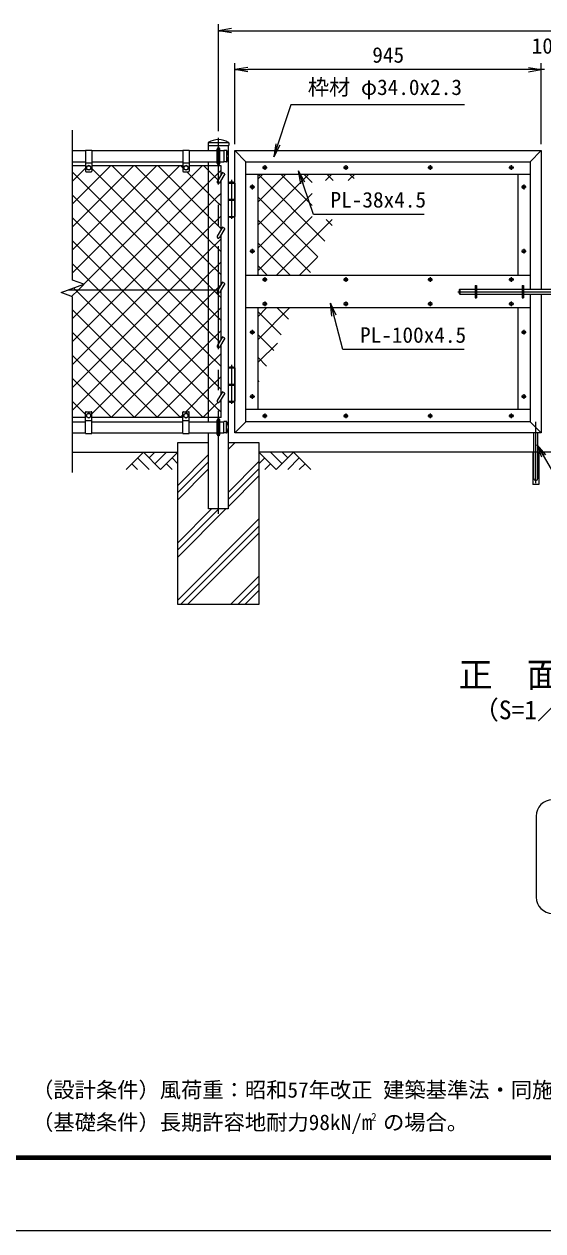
# Model space of a CAD drawing. Units: millimetres, scale not verified. Extents: x -4200 to 4200, y -2970 to 2970.
# Drawn here: x -357 to 1242, y -2970 to 752 of the extents above; entities that cross this region are included whole.
import ezdxf
from ezdxf.enums import TextEntityAlignment as Align

# ---------------------------------------------------------------- set-up
doc = ezdxf.new("R2010")
doc.units = ezdxf.units.MM
doc.header["$LTSCALE"] = 10
doc.linetypes.add('USER1', pattern=[50.8, 31.75, -6.35, 6.35, -6.35])
for name, color, linetype, lineweight in [('0-0_D-STR1', 1, 'Continuous', 25), ('0-1_D-DCR-HCH', 7, 'Continuous', 13), ('0-2_D-STR3', 3, 'Continuous', 13), ('0-3_D-BMK', 2, 'USER1', 13), ('0-4_D-STR4', 7, 'Continuous', 25), ('0-5_D-BGD', 7, 'Continuous', 25), ('0-6_D-STR-TXT', 7, 'Continuous', 13), ('0-7_D-STR-DIM', 7, 'Continuous', 13), ('0-A_D-STR2', 7, 'Continuous', 13), ('0-B_D-TTL-TXT', 7, 'Continuous', 25), ('0-C_D-TTL', 7, 'Continuous', 25)]:
    doc.layers.add(name, color=color, linetype=linetype, lineweight=lineweight)
doc.layers.add('0-8_0', color=7, linetype='Continuous')
doc.styles.add('ＭＳ ゴシック', font='')
doc.styles.get('ＭＳ ゴシック').set_extended_font_data('MS Gothic')

# ---------------------------------------------------------------- blocks, each defined once
blk = doc.blocks.new('_Open')
at = {"layer": '0-8_0'}
blk.add_line((-10, 1.667), (0, 0), dxfattribs=at)
blk.add_lwpolyline([(-10, -1.667), (0, 0), (-10, 0)], dxfattribs=at)

msp = doc.modelspace()

# ---------------------------------------------------------------- linework, layer by layer
at = {"layer": '0-0_D-STR1'}
for p, q in [((210.21, 385.65), (210.21, 377.59)), ((210.21, 377.59), (274.41, 377.59)), ((210.55, 386.59), (274.08, 386.59)), ((212.06, 361.59), (212.06, 377.59)), ((274.41, 385.65), (274.41, 377.59)), ((-207.69, 361.59), (-167.69, 361.59)), ((-147.69, 361.59), (132.31, 361.59)), ((152.31, 361.59), (238.31, 361.59)), ((246.31, 361.59), (259.31, 361.59)), ((267.64, 362.09), (259.31, 362.09)), ((259.31, 362.09), (259.31, 327.09)), ((267.31, 362.09), (267.31, 327.09)), ((292.56, -508.41), (292.56, 361.59)), ((292.56, 361.59), (1237.56, 361.59)), ((292.56, 361.59), (326.56, 327.59)), ((1237.56, 361.59), (1203.56, 327.59)), ((1237.56, 361.59), (1237.56, -65.41)), ((-207.69, 327.59), (-167.69, 327.59)), ((-147.69, 327.59), (132.31, 327.59)), ((152.31, 327.59), (238.31, 327.59)), ((212.06, -474.41), (212.06, 327.59)), ((246.31, 327.59), (259.31, 327.59)), ((267.64, 327.09), (259.31, 327.09)), ((326.56, -474.41), (326.56, 327.59)), ((326.56, 327.59), (1203.56, 327.59)), ((1203.56, 327.59), (1203.56, -65.41)), ((326.56, 289.59), (1203.56, 289.59)), ((364.56, -23.41), (364.56, 289.59)), ((1165.56, 289.59), (1165.56, -23.41)), ((1203.56, -23.41), (326.56, -23.41)), ((1203.56, -81.41), (1203.56, -474.41)), ((1237.56, -81.41), (1237.56, -508.41)), ((1203.56, -123.41), (326.56, -123.41)), ((364.56, -436.41), (364.56, -123.41)), ((1165.56, -123.41), (1165.56, -436.41)), ((1203.56, -436.41), (326.56, -436.41)), ((-207.69, -474.41), (-167.69, -474.41)), ((-147.69, -474.41), (132.31, -474.41)), ((152.31, -474.41), (238.31, -474.41)), ((246.31, -474.41), (259.31, -474.41)), ((267.64, -473.91), (259.31, -473.91)), ((259.31, -508.91), (259.31, -473.91)), ((267.31, -508.91), (267.31, -473.91)), ((326.56, -474.41), (292.56, -508.41)), ((1203.56, -474.41), (326.56, -474.41)), ((1203.56, -474.41), (1237.56, -508.41)), ((-207.69, -508.41), (-167.69, -508.41)), ((-147.69, -508.41), (132.31, -508.41)), ((152.31, -508.41), (238.31, -508.41)), ((246.31, -508.41), (259.31, -508.41)), ((267.64, -508.91), (259.31, -508.91)), ((1237.56, -508.41), (292.56, -508.41))]:
    msp.add_line(p, q, dxfattribs=at)
msp.add_lwpolyline([(272.56, 377.59), (272.56, -743.41), (212.06, -743.41), (212.06, -508.41)], dxfattribs=at)
for centre, radius, start, end in [((211.71, 385.65), 1.5, 120.85073, 180), ((242.31, 334.42), 61.17, 59.14927, 120.85073), ((272.91, 385.65), 1.5, 0, 59.14927), ((267.64, 361.09), 1, 32.29827, 90), ((237.09, 344.59), 35.72, 331.52136, 28.47864), ((267.64, 328.09), 1, 270, 327.70173), ((267.64, -474.91), 1, 32.29827, 90), ((237.09, -491.41), 35.72, 331.52136, 28.47864), ((267.64, -507.91), 1, 270, 327.70173)]:
    msp.add_arc(centre, radius, start, end, dxfattribs=at)
at = {"layer": '0-1_D-DCR-HCH'}
for p, q in [((272.56, -559.62), (293.78, -538.41)), ((10.89, -568.41), (-42.32, -621.62)), ((-6.85, -586.14), (28.79, -621.62)), ((10.89, -568.41), (64.1, -621.62)), ((28.53, -586.24), (46.36, -568.41)), ((46.36, -603.88), (81.84, -568.41)), ((64.1, -621.62), (117.31, -568.41)), ((99.57, -586.14), (117.31, -603.8)), ((117.31, -670.68), (212.06, -575.93)), ((420.52, -621.62), (367.31, -568.41)), ((385.05, -586.14), (367.31, -603.8)), ((438.26, -603.88), (402.79, -568.41)), ((473.74, -568.41), (420.52, -621.62)), ((456, -586.14), (438.26, -568.41)), ((491.47, -586.14), (455.84, -621.62)), ((473.74, -568.41), (526.95, -621.62)), ((-24.59, -603.88), (-6.77, -621.62)), ((81.84, -603.88), (99.66, -621.62)), ((117.31, -692.77), (212.06, -598.02)), ((117.31, -714.87), (212.06, -620.12)), ((272.56, -692.2), (367.31, -597.45)), ((272.56, -714.3), (367.31, -619.55)), ((402.79, -603.88), (384.97, -621.62)), ((509.21, -603.88), (491.39, -621.62)), ((272.56, -736.4), (367.31, -641.65)), ((117.31, -891.65), (265.55, -743.41)), ((117.31, -869.55), (243.46, -743.41)), ((117.31, -847.45), (221.36, -743.41)), ((117.31, -1024.23), (367.31, -774.23)), ((125.23, -1038.41), (367.31, -796.33)), ((147.33, -1038.41), (367.31, -818.42)), ((279.91, -1038.41), (367.31, -951.01)), ((302.01, -1038.41), (367.31, -973.1)), ((324.11, -1038.41), (367.31, -995.2))]:
    msp.add_line(p, q, dxfattribs=at)
at = {"layer": '0-2_D-STR3'}
for p, q in [((-167.69, 363.59), (-167.69, 298.59)), ((-167.69, 363.59), (-147.69, 363.59)), ((-147.69, 363.59), (-147.69, 298.59)), ((132.31, 363.59), (132.31, 298.59)), ((132.31, 363.59), (152.31, 363.59)), ((152.31, 363.59), (152.31, 298.59)), ((238.31, 322.59), (238.31, 366.59)), ((246.31, 322.59), (246.31, 366.59)), ((-167.69, 314.59), (-207.69, 314.59)), ((-167.69, 323.59), (-147.69, 323.59)), ((-157.69, 316.09), (-164.19, 312.34)), ((-164.19, 312.34), (-164.19, 304.85)), ((-151.19, 312.34), (-157.69, 316.09)), ((-151.19, 312.34), (-151.19, 304.85)), ((132.31, 314.59), (-147.69, 314.59)), ((132.31, 323.59), (152.31, 323.59)), ((142.31, 316.09), (135.81, 312.34)), ((135.81, 312.34), (135.81, 304.85)), ((148.81, 312.34), (142.31, 316.09)), ((148.81, 312.34), (148.81, 304.85)), ((250.31, 314.59), (152.31, 314.59)), ((250.31, 286.45), (250.31, 314.59)), ((-165.69, 296.59), (-149.69, 296.59)), ((134.31, 296.59), (150.31, 296.59)), ((254.78, 294.18), (238.85, 266.59)), ((261.7, 290.18), (245.78, 262.59)), ((250.31, 117.45), (250.31, 270.45)), ((261.7, 290.18), (254.78, 294.18)), ((272.56, 261.59), (292.56, 261.59)), ((272.56, 261.59), (272.56, 158.59)), ((273.06, 263.09), (273.06, 261.59)), ((292.06, 263.09), (273.06, 263.09)), ((292.06, 263.09), (292.06, 261.59)), ((292.56, 261.59), (292.56, 158.59)), ((272.56, 211.59), (292.56, 211.59)), ((272.56, 208.59), (292.56, 208.59)), ((272.56, 158.59), (292.56, 158.59)), ((273.06, 158.59), (273.06, 157.09)), ((273.06, 157.09), (292.06, 157.09)), ((292.06, 158.59), (292.06, 157.09)), ((254.78, 125.18), (238.85, 97.59)), ((261.7, 121.18), (245.78, 93.59)), ((261.7, 121.18), (254.78, 125.18)), ((250.31, -51.55), (250.31, 101.45)), ((-218.68, -67.41), (241.16, -67.41)), ((254.78, -43.82), (238.85, -71.41)), ((261.7, -47.82), (245.78, -75.41)), ((250.31, -220.55), (250.31, -67.55)), ((261.7, -47.82), (254.78, -43.82)), ((984.06, -67.41), (986.06, -65.41)), ((984.06, -67.41), (984.06, -79.41)), ((986.06, -65.41), (1033.56, -65.41)), ((986.06, -65.41), (986.06, -81.41)), ((1033.56, -54.41), (1038.06, -54.41)), ((1033.56, -54.41), (1033.56, -92.41)), ((1038.06, -54.41), (1038.06, -92.41)), ((1038.06, -65.41), (1178.56, -65.41)), ((1178.56, -54.41), (1178.56, -92.41)), ((1178.56, -54.41), (1183.06, -54.41)), ((1183.06, -54.41), (1183.06, -92.41)), ((1183.06, -65.41), (1301.06, -65.41)), ((984.06, -79.41), (986.06, -81.41)), ((986.06, -81.41), (1033.56, -81.41)), ((1033.56, -92.41), (1038.06, -92.41)), ((1038.06, -81.41), (1178.56, -81.41)), ((1178.56, -92.41), (1183.06, -92.41)), ((1183.06, -81.41), (1301.06, -81.41)), ((254.78, -212.82), (238.85, -240.41)), ((261.7, -216.82), (245.78, -244.41)), ((261.7, -216.82), (254.78, -212.82)), ((250.31, -389.55), (250.31, -236.55)), ((272.56, -308.41), (292.56, -308.41)), ((272.56, -308.41), (272.56, -411.41)), ((273.06, -306.91), (273.06, -308.41)), ((292.06, -306.91), (273.06, -306.91)), ((292.06, -306.91), (292.06, -308.41)), ((292.56, -308.41), (292.56, -411.41)), ((272.56, -358.41), (292.56, -358.41)), ((272.56, -361.41), (292.56, -361.41)), ((254.78, -381.82), (238.85, -409.41)), ((261.7, -385.82), (245.78, -413.41)), ((250.31, -461.41), (250.31, -405.55)), ((261.7, -385.82), (254.78, -381.82)), ((-167.69, -510.41), (-167.69, -445.41)), ((-165.69, -443.41), (-149.69, -443.41)), ((-147.69, -510.41), (-147.69, -445.41)), ((132.31, -510.41), (132.31, -445.41)), ((134.31, -443.41), (150.31, -443.41)), ((152.31, -510.41), (152.31, -445.41)), ((272.56, -411.41), (292.56, -411.41)), ((273.06, -411.41), (273.06, -412.91)), ((273.06, -412.91), (292.06, -412.91)), ((292.06, -411.41), (292.06, -412.91)), ((-167.69, -461.41), (-207.69, -461.41)), ((-167.69, -470.41), (-147.69, -470.41)), ((-164.19, -459.15), (-164.19, -451.66)), ((-157.69, -462.91), (-164.19, -459.15)), ((-151.19, -459.15), (-157.69, -462.91)), ((-151.19, -459.15), (-151.19, -451.66)), ((132.31, -461.41), (-147.69, -461.41)), ((132.31, -470.41), (152.31, -470.41)), ((135.81, -459.15), (135.81, -451.66)), ((142.31, -462.91), (135.81, -459.15)), ((148.81, -459.15), (142.31, -462.91)), ((148.81, -459.15), (148.81, -451.66)), ((250.31, -461.41), (152.31, -461.41)), ((238.31, -513.41), (238.31, -469.41)), ((246.31, -513.41), (246.31, -469.41)), ((-167.69, -510.41), (-147.69, -510.41)), ((132.31, -510.41), (152.31, -510.41)), ((1214.06, -649.91), (1214.06, -508.41)), ((1227.06, -649.91), (1227.06, -508.41)), ((1211.01, -568.41), (1211.01, -668.41)), ((1230.11, -568.41), (1230.11, -668.41)), ((1230.11, -668.41), (1211.01, -668.41)), ((1218.56, -654.41), (1222.56, -654.41))]:
    msp.add_line(p, q, dxfattribs=at)
for points in [[(-151.19, 304.85), (-157.69, 301.09), (-164.19, 304.85)], [(148.81, 304.85), (142.31, 301.09), (135.81, 304.85)], [(-151.19, -451.66), (-157.69, -447.91), (-164.19, -451.66)], [(148.81, -451.66), (142.31, -447.91), (135.81, -451.66)]]:
    msp.add_lwpolyline(points, dxfattribs=at)
for centre, radius in [((-157.69, 308.59), 6.49), ((142.31, 308.59), 6.49), ((385.06, 309.59), 5.25), ((635.06, 309.59), 5.25), ((895.06, 309.59), 5.25), ((1145.06, 309.59), 5.25), ((346.56, 249.59), 5.25), ((1183.56, 249.59), 5.25), ((346.56, 51.59), 5.25), ((1183.56, 51.59), 5.25), ((385.06, -35.91), 5.25), ((635.06, -35.91), 5.25), ((895.06, -35.91), 5.25), ((1145.06, -35.91), 5.25), ((385.06, -110.91), 5.25), ((635.06, -110.91), 5.25), ((895.06, -110.91), 5.25), ((1145.06, -110.91), 5.25), ((346.56, -198.41), 5.25), ((1183.56, -198.41), 5.25), ((346.56, -396.41), 5.25), ((1183.56, -396.41), 5.25), ((-157.69, -455.41), 6.49), ((142.31, -455.41), 6.49), ((385.06, -456.41), 5.25), ((635.06, -456.41), 5.25), ((895.06, -456.41), 5.25), ((1145.06, -456.41), 5.25)]:
    msp.add_circle(centre, radius, dxfattribs=at)
for centre, radius, start, end in [((242.31, 366.59), 4, 0, 180), ((-165.69, 298.59), 2, 180, 270), ((-149.69, 298.59), 2, 270, 0), ((134.31, 298.59), 2, 180, 270), ((150.31, 298.59), 2, 270, 0), ((242.31, 322.59), 4, 180, 0), ((242.31, 264.59), 4, 150, 330), ((282.56, 233.76), 30.83, 72.05475, 107.94525), ((282.56, 186.43), 30.83, 252.05475, 287.94525), ((242.31, 95.59), 4, 150, 330), ((242.31, -73.41), 4, 150, 330), ((242.31, -242.41), 4, 150, 330), ((282.56, -336.24), 30.83, 72.05475, 107.94525), ((-165.69, -445.41), 2, 90, 180), ((-149.69, -445.41), 2, 0, 90), ((134.31, -445.41), 2, 90, 180), ((150.31, -445.41), 2, 0, 90), ((242.31, -411.41), 4, 150, 330), ((282.56, -383.57), 30.83, 252.05475, 287.94525), ((242.31, -469.41), 4, 0, 180), ((242.31, -513.41), 4, 180, 0), ((1218.56, -649.91), 4.5, 180, 270), ((1222.56, -649.91), 4.5, 270, 0)]:
    msp.add_arc(centre, radius, start, end, dxfattribs=at)
at = {"layer": '0-3_D-BMK'}
for p, q in [((242.31, -758.41), (242.31, 401.59)), ((377.62, 309.59), (392.5, 309.59)), ((385.06, 317.03), (385.06, 302.15)), ((627.62, 309.59), (642.5, 309.59)), ((635.06, 317.03), (635.06, 302.15)), ((887.62, 309.59), (902.5, 309.59)), ((895.06, 317.03), (895.06, 302.15)), ((1137.62, 309.59), (1152.5, 309.59)), ((1145.06, 317.03), (1145.06, 302.15)), ((282.56, 271.3), (282.56, 150.87)), ((339.12, 249.59), (354, 249.59)), ((346.56, 257.03), (346.56, 242.15)), ((1176.12, 249.59), (1191, 249.59)), ((1183.56, 257.03), (1183.56, 242.15)), ((339.12, 51.59), (354, 51.59)), ((346.56, 59.03), (346.56, 44.15)), ((1176.12, 51.59), (1191, 51.59)), ((1183.56, 59.03), (1183.56, 44.15)), ((377.62, -35.91), (392.5, -35.91)), ((385.06, -28.47), (385.06, -43.35)), ((627.62, -35.91), (642.5, -35.91)), ((635.06, -28.47), (635.06, -43.35)), ((887.62, -35.91), (902.5, -35.91)), ((895.06, -28.47), (895.06, -43.35)), ((1137.62, -35.91), (1152.5, -35.91)), ((1145.06, -28.47), (1145.06, -43.35)), ((979.96, -73.41), (1560.06, -73.41)), ((377.62, -110.91), (392.5, -110.91)), ((385.06, -103.47), (385.06, -118.35)), ((627.62, -110.91), (642.5, -110.91)), ((635.06, -103.47), (635.06, -118.35)), ((887.62, -110.91), (902.5, -110.91)), ((895.06, -103.47), (895.06, -118.35)), ((1137.62, -110.91), (1152.5, -110.91)), ((1145.06, -103.47), (1145.06, -118.35)), ((339.12, -198.41), (354, -198.41)), ((346.56, -190.97), (346.56, -205.85)), ((1176.12, -198.41), (1191, -198.41)), ((1183.56, -190.97), (1183.56, -205.85)), ((282.56, -298.7), (282.56, -419.13)), ((339.12, -396.41), (354, -396.41)), ((346.56, -388.97), (346.56, -403.85)), ((1176.12, -396.41), (1191, -396.41)), ((1183.56, -388.97), (1183.56, -403.85)), ((377.62, -456.41), (392.5, -456.41)), ((385.06, -448.97), (385.06, -463.85)), ((627.62, -456.41), (642.5, -456.41)), ((635.06, -448.97), (635.06, -463.85)), ((887.62, -456.41), (902.5, -456.41)), ((895.06, -448.97), (895.06, -463.85)), ((1137.62, -456.41), (1152.5, -456.41)), ((1145.06, -448.97), (1145.06, -463.85)), ((1220.56, -664.32), (1220.56, -474.32))]:
    msp.add_line(p, q, dxfattribs=at)
at = {"layer": '0-4_D-STR4'}
msp.add_line((117.31, -538.41), (212.06, -538.41), dxfattribs=at)
msp.add_lwpolyline([(272.56, -538.41), (367.31, -538.41), (367.31, -1038.41), (117.31, -1038.41), (117.31, -538.41)], dxfattribs=at)
at = {"layer": '0-5_D-BGD'}
for p, q in [((-207.69, -568.41), (117.31, -568.41)), ((2117.31, -568.41), (367.31, -568.41))]:
    msp.add_line(p, q, dxfattribs=at)
at = {"layer": '0-6_D-STR-TXT'}
for points in [[(1001.1, 502.66), (465.15, 502.66), (413.29, 344.38)], [(876.39, 164.95), (535.37, 164.95), (489.81, 297.74)], [(999.75, -252.12), (626.24, -252.12), (588.63, -110.26)], [(1564.24, -709.39), (1319.92, -709.39), (1226.25, -547.15)]]:
    msp.add_lwpolyline(points, dxfattribs=at)
at = {"layer": '0-7_D-STR-DIM'}
for p, q in [((242.31, 421.59), (242.31, 751.59)), ((282.31, 731.59), (2202.31, 731.59)), ((292.56, 381.59), (292.56, 631.59)), ((1197.56, 611.59), (332.56, 611.59)), ((1197.56, 611.59), (1157.56, 611.59)), ((1237.56, 381.59), (1237.56, 631.59)), ((1237.56, 381.59), (1237.56, 631.59)), ((1247.06, 611.59), (1237.56, 611.59)), ((-207.69, -37.75), (-207.69, 424.59)), ((-242.93, -76.23), (-172.45, -50.58)), ((-172.45, -50.58), (-207.69, -37.75)), ((-207.69, -89.06), (-242.93, -76.23)), ((-207.69, -631.41), (-207.69, -89.06))]:
    msp.add_line(p, q, dxfattribs=at)
at = {"layer": '0-A_D-STR2'}
for p, q in [((-207.69, 197.26), (-90.36, 314.59)), ((-207.69, 126.55), (-19.65, 314.59)), ((-207.69, 55.84), (51.06, 314.59)), ((-207.69, -14.87), (121.77, 314.59)), ((-207.69, 267.97), (-167.69, 307.97)), ((-172.63, -50.52), (192.49, 314.59)), ((212.06, 17.11), (-85.42, 314.59)), ((212.06, 87.82), (-14.71, 314.59)), ((132.31, 308.99), (126.71, 314.59)), ((250.31, 261.7), (247.11, 264.9)), ((364.56, 274.54), (379.62, 289.59)), ((364.56, 203.83), (450.33, 289.59)), ((364.56, 133.12), (521.04, 289.59)), ((570.68, 82.75), (364.56, 288.87)), ((531.52, 192.63), (434.55, 289.59)), ((531.52, 263.34), (505.26, 289.59)), ((571.88, 269.72), (591.75, 289.59)), ((595.84, 269.72), (575.97, 289.59)), ((642.59, 269.72), (662.46, 289.59)), ((660.63, 275.65), (646.68, 289.59)), ((242.31, 223), (250.31, 231)), ((364.56, 62.41), (531.52, 229.36)), ((-48.09, -67.41), (212.06, 192.75)), ((212.06, 192.75), (242.31, 223)), ((548.2, 34.53), (364.56, 218.16)), ((13.73, -67.41), (-207.69, 154.02)), ((212.06, 122.04), (242.31, 152.29)), ((242.31, 152.29), (250.31, 160.29)), ((364.56, -8.3), (531.52, 158.65)), ((420.17, -23.41), (593.3, 149.72)), ((593.17, 130.98), (574.42, 149.72)), ((22.62, -67.41), (212.06, 122.04)), ((525.71, -13.69), (364.56, 147.45)), ((-56.98, -67.41), (-207.69, 83.31)), ((242.31, 57.57), (212.06, 87.82)), ((212.06, 51.33), (242.31, 81.58)), ((242.31, 81.58), (250.31, 89.58)), ((464.71, -23.41), (364.56, 76.74)), ((93.33, -67.41), (212.06, 51.33)), ((250.31, 49.57), (242.31, 57.57)), ((242.31, -13.14), (212.06, 17.11)), ((212.06, -19.38), (242.31, 10.87)), ((242.31, 10.87), (250.31, 18.87)), ((394, -23.41), (364.56, 6.03)), ((490.88, -23.41), (547.65, 33.37)), ((164.04, -67.41), (212.06, -19.38)), ((250.31, -21.14), (242.31, -13.14)), ((-207.69, -227), (-48.09, -67.41)), ((-207.69, -297.71), (22.62, -67.41)), ((-207.69, -368.42), (93.33, -67.41)), ((-207.69, -439.13), (164.04, -67.41)), ((212.06, -336.44), (-56.98, -67.41)), ((212.06, -265.73), (13.73, -67.41)), ((124.89, -461.41), (-207.69, -128.83)), ((212.06, -160.8), (242.31, -130.55)), ((242.31, -130.55), (250.31, -122.55)), ((364.56, -149.73), (390.88, -123.41)), ((364.56, -220.44), (461.59, -123.41)), ((435.76, -206.59), (364.56, -135.39)), ((458.25, -158.37), (423.29, -123.41)), ((-88.54, -461.41), (212.06, -160.8)), ((54.18, -461.41), (-207.69, -199.54)), ((212.06, -231.52), (242.31, -201.27)), ((242.31, -201.27), (250.31, -193.27)), ((413.27, -254.81), (364.56, -206.1)), ((-17.83, -461.41), (212.06, -231.52)), ((364.56, -291.15), (424.09, -231.62)), ((-16.53, -461.41), (-207.69, -270.25)), ((242.31, -295.98), (212.06, -265.73)), ((250.31, -303.98), (242.31, -295.98)), ((390.79, -303.04), (364.56, -276.81)), ((-87.24, -461.41), (-207.69, -340.96)), ((242.31, -366.69), (212.06, -336.44)), ((250.31, -374.69), (242.31, -366.69)), ((368.3, -351.26), (364.56, -347.52)), ((-167.69, -451.67), (-207.69, -411.67)), ((123.59, -461.41), (132.31, -452.69))]:
    msp.add_line(p, q, dxfattribs=at)
for points in [[(-207.69, -156.29), (-118.8, -67.41), (212.06, 263.46), (242.31, 293.71), (250.31, 301.71)], [(250.31, -91.85), (242.31, -83.85), (225.87, -67.41), (212.06, -53.6), (-147.69, 306.15)], [(250.31, 120.28), (242.31, 128.28), (212.06, 158.53), (56, 314.59)], [(241.25, 270.76), (212.06, 299.95), (197.42, 314.59)], [(250.31, -162.56), (242.31, -154.56), (212.06, -124.31), (155.16, -67.41), (-207.69, 295.44)], [(250.31, 190.99), (242.31, 198.99), (212.06, 229.24), (144.71, 296.59)], [(245.65, -228.62), (242.31, -225.27), (212.06, -195.02), (84.44, -67.41), (-207.69, 224.73)], [(250.31, -445.41), (242.31, -437.41), (212.06, -407.16), (-127.69, -67.41), (-207.69, 12.59)], [(-210.24, -88.13), (-189.51, -67.41), (-172.83, -50.72)], [(195.6, -461.41), (-198.4, -67.41), (-203.81, -61.99)], [(-147.69, -449.84), (212.06, -90.09), (234.75, -67.41), (242.31, -59.84), (249.91, -52.25)], [(52.88, -461.41), (212.06, -302.23), (242.31, -271.98), (250.31, -263.98)], [(141.59, -443.41), (212.06, -372.94), (242.31, -342.69), (250.31, -334.69)], [(194.3, -461.41), (212.06, -443.65), (240.67, -415.04)]]:
    msp.add_lwpolyline(points, dxfattribs=at)
at = {"layer": '0-B_D-TTL-TXT', "color": 2}
msp.add_line((1221.89, -1690.61), (1221.89, -1940.61), dxfattribs=at)
for centre, start, end in [((1271.89, -1690.61), 90, 180), ((1271.89, -1940.61), 180, 270)]:
    msp.add_arc(centre, 50, start, end, dxfattribs=at)
at = {"layer": '0-C_D-TTL', "color": 2}
msp.add_lwpolyline([(-4199.68, 2970.23), (4200.32, 2970.23), (4200.32, -2969.77), (-4199.68, -2969.77)], close=True, dxfattribs=at)
at = {"layer": '0-C_D-TTL'}
for points in [[(-3929.68, 2750.23), (3930.32, 2750.23), (3930.32, -2749.77), (-3929.68, -2749.77)], [(-3927.18, 2747.73), (3927.82, 2747.73), (3927.82, -2747.27), (-3927.18, -2747.27)], [(-3924.68, 2745.23), (3925.32, 2745.23), (3925.32, -2744.77), (-3924.68, -2744.77)], [(-3922.18, 2742.73), (3922.82, 2742.73), (3922.82, -2742.27), (-3922.18, -2742.27)], [(-3919.68, 2740.23), (3920.32, 2740.23), (3920.32, -2739.77), (-3919.68, -2739.77)]]:
    msp.add_lwpolyline(points, close=True, dxfattribs=at)

# ---------------------------------------------------------------- block references
at = {"layer": '0-6_D-STR-TXT', "xscale": 4, "yscale": 4}
for p, rotation in [((412.67, 342.48), 251.85931), ((489.16, 299.63), 108.93697), ((588.12, -108.32), 104.84646), ((1225.25, -545.42), 120)]:
    msp.add_blockref('_Open', p, dxfattribs=dict(at, rotation=rotation))
at = {"layer": '0-7_D-STR-DIM', "xscale": 4, "yscale": 4, "rotation": 180}
for p in [(242.31, 731.59), (292.56, 611.59)]:
    msp.add_blockref('_Open', p, dxfattribs=at)
at = {"layer": '0-7_D-STR-DIM', "xscale": 4, "yscale": 4}
msp.add_blockref('_Open', (1237.56, 611.59), dxfattribs=at)
msp.add_blockref('_Open', (1237.56, 611.59), dxfattribs=at)

# ---------------------------------------------------------------- texts
at = {"layer": '0-6_D-STR-TXT', "style": 'ＭＳ ゴシック'}
for s, p in [('枠材 φ34.0x2.3', (517.6, 518.8)), ('PL-38x4.5', (587.81, 171.69)), ('PL-100x4.5', (678.69, -245.37))]:
    msp.add_text(s, height=48.09, dxfattribs=at).set_placement(p, align=Align.BOTTOM_LEFT)
at = {"layer": '0-7_D-STR-DIM', "style": 'ＭＳ ゴシック'}
for s, p in [('10', (1207.91, 646.34)), ('945', (716.59, 618.34))]:
    msp.add_text(s, height=48.09, dxfattribs=at).set_placement(p, align=Align.BOTTOM_LEFT)
at = {"layer": '0-B_D-TTL-TXT', "style": 'ＭＳ ゴシック'}
for s, height, p in [('正\u3000面\u3000図', 76.98, (982.41, -1316.08)), ('（S=1／20）', 57.7, (1027.9, -1409.28)), ('（設計条件）風荷重：昭和57年改正 建築基準法・同施行令に基づく風圧力に準拠。', 48.09, (-332.13, -2573.38)), ('（基礎条件）長期許容地耐力98kN/m の場合。', 48.09, (-332.13, -2673.38)), ('2', 24.05, (713.34, -2637.57))]:
    msp.add_text(s, height=height, dxfattribs=at).set_placement(p, align=Align.BOTTOM_LEFT)

doc.saveas('drawing.dxf')
